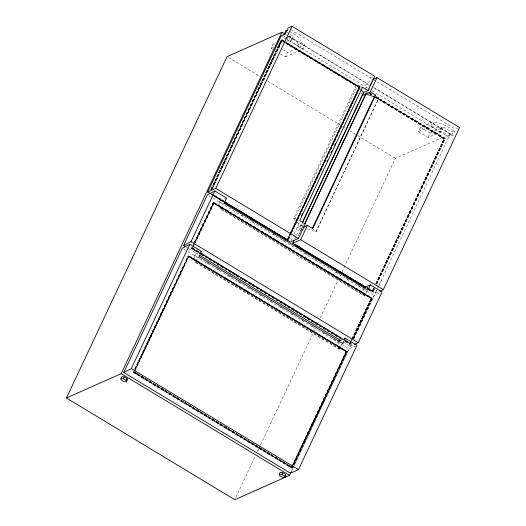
<?xml version="1.0" encoding="UTF-8"?>
<svg xmlns="http://www.w3.org/2000/svg" width="526" height="526" viewBox="0 0 526 526"><rect width="100%" height="100%" fill="white"/><g stroke="black" fill="none" stroke-linecap="round" stroke-linejoin="round"><path stroke-width="0.39" stroke-dasharray="2.63 1.97" d="M290.372 34.486L293.074 36.399L290.391 41.501L291.016 41.186L290.608 40.324L285.809 37.293M303.061 227.285L315.942 231.946L378.878 97.895L376.241 96.245M315.942 231.946L378.878 97.895M288.767 36.432C291.726 38.885 299.084 41.028 297.894 46.038L300.228 40.824L300.044 39.233L296.618 35.735L290.142 31.645M291.016 41.186L293.061 36.754M294.691 238.988L296.046 236.102M296.388 235.385L301.878 223.714L300.826 225.93L293.705 218.507L356.49 85.081L357.7 85.1L361.829 87.507M365.143 89.229L366.122 87.152L369.758 85.534M367.983 288.748L375.268 293.225L377.977 287.459M378.312 286.742L382.034 278.813M272.843 49.299L270.962 48.162L273.027 43.789L275.223 42.816M210.735 189.682L281.029 40.298L284.711 42.323M210.926 189.597L281.219 40.213M211.117 189.511L281.41 40.127L285.204 42.1M211.419 189.373L281.712 39.996M211.406 189.538L281.903 39.91L284.224 41.074M211.932 188.742L281.403 40.791L284.908 42.908M212.182 188.453L282.127 39.812M212.241 188.604L281.897 40.574L284.895 42.185M212.432 188.518L282.087 40.489M286.315 41.344L288.511 40.37L290.576 35.992L292.456 37.129M134.906 368.673L188.019 256.116L346.318 351.762L291.457 468.041L133.157 372.388L134.393 370.074M200.288 253.933L191.418 248.574L192.108 247.102M194.541 241.94L213.115 202.786L371.415 298.433L352.663 338.277M134.741 369.331L188.019 256.116M191.418 248.574L192.299 247.016M194.732 241.855L213.115 202.786M293.186 465.503L291.831 467.87L133.532 372.224L134.584 369.988M134.932 369.245L188.518 255.892L346.818 351.546L293.541 464.76M200.662 253.769L191.799 248.41L194.225 243.249M194.574 242.512L213.609 202.563L371.908 298.216L353.176 338.027M133.532 372.224L188.518 255.892M213.609 202.563L192.102 248.272L341.768 338.705M134.406 371.33L188.933 255.708L347.232 351.361L293.955 464.576M193.016 246.786L194.028 244.505M194.403 243.834L214.029 202.379L372.323 298.032L353.242 338.58M134.603 371.159L188.933 255.708M194.949 242.927L214.029 202.379M134.715 371.192L188.887 256.386L346.483 351.611L292.535 466.384M195.054 242.959L213.983 203.056L371.573 298.281L352.854 338.192M135.603 369.627L188.887 256.386M193.167 247.299L194.206 245.09M194.554 244.353L213.983 203.056M280.345 53.83L285.394 56.88L287.459 52.508L305.008 44.717L299.958 41.666M285.394 56.88L302.943 49.089L305.008 44.717M293.705 218.507L294.915 218.527L357.7 85.1M287.084 239.869L289.78 234.142M290.115 233.426L358.956 87.454L290.983 231.907M287.946 238.35L290.641 232.624M287.584 239.646L290.536 233.176M290.885 232.446L359.265 87.316M287.959 238.975L290.036 234.563M290.378 233.827L359.291 87.388L285.401 42.691M288.149 238.889L359.449 87.237L285.592 42.606M287.761 240.224L290.188 235.076M290.53 234.346L359.784 87.171L285.901 42.521M288.301 239.402L291.069 233.524M291.411 232.788L360.205 86.987L284.921 41.495M288.524 239.304L291.292 233.426M291.641 232.689L360.205 86.987M291.082 240.507L293.797 234.747M294.133 234.024L299.978 221.61M286.078 38.786L363.9 85.804L368.055 83.956L370.863 77.999L374.091 76.559M298.255 235.95L300.326 231.539M300.675 230.809L301.72 228.58M302.069 227.843L303.811 224.135M299.478 233.662L300.517 231.46M300.865 230.723L301.911 228.494M235.799 497.471L255.005 456.66M257.451 451.466L260.245 445.529M260.594 444.786L315.416 328.277M317.165 324.562L318.914 320.853M320.308 317.888L340.559 274.842M341.959 271.876L395.388 158.333L450.171 134.005L373.723 87.809M441.445 127.16L442.307 127.68L440.242 132.052L428.059 137.464L418.413 131.638L420.478 127.266L432.661 121.848L433.95 122.624C441.196 122.374 447.935 126.562 453.465 130.718L451.413 135.524C446.896 136.97 443.753 130.54 439.388 131.533L441.445 127.16C445.765 126.299 448.671 132 453.11 131.52L453.517 131.211M418.413 131.638L430.597 126.227L432.661 121.848M433.95 122.624L431.885 127.003C439.131 126.74 445.877 130.928 451.407 135.09L451.413 135.524M428.059 137.464L430.117 133.091L442.307 127.68M373.868 287.709L372.184 291.286L373.723 288.34M375.551 284.125L444.056 138.877L375.742 284.047M368.693 289.846L372.178 291.95L373.907 288.274M375.985 283.862L444.2 138.89L444.884 138.588L375.886 96.896M372.178 291.95L374.098 288.189M376.051 283.909L444.358 138.739M372.678 291.069L374.216 288.116M376.241 283.823L444.549 138.654L375.912 97.178M369.765 290.096L372.553 291.779L374.288 288.103M376.36 283.698L444.582 138.726L374.887 96.613M372.553 291.779L374.249 288.702M376.32 284.296L444.884 138.588M369.568 289.458L373.052 291.562L374.433 288.623M376.511 284.211L445.298 138.404L376.307 96.712M373.052 291.562L374.663 288.518M376.734 284.112L445.298 138.404M345.792 351.914L291.463 467.377L345.983 351.828L188.393 256.609M350.421 342.084L351.46 339.868M351.809 339.125L371.08 298.505L351.302 340.526M349.724 343.563L350.954 341.262M291.457 468.041L346.483 351.611M345.069 341.42L349.718 344.228L350.408 342.761M350.75 342.031L351.789 339.829M352.131 339.092L371.382 298.367M349.718 344.228L350.592 342.676M345.444 341.249L350.092 344.063L350.783 342.59M350.092 344.063L351.092 342.452M134.031 372L292.331 467.653L293.376 465.425M293.732 464.682L347.232 351.361M353.018 338.678L372.323 298.032M290.451 473.183L348.929 348.916L356.24 345.654M343.281 342.091L350.178 346.259L351.559 343.32M353.63 338.922L374.019 295.586L379.871 292.975M291.286 471.658L351.697 343.274M353.788 338.823L376.84 289.846M378.93 285.388L450.171 134.005M372.132 90.788L448.731 137.069L452.886 135.221L455.694 129.258L457.633 128.397M367.214 290.483L364.36 295.967L220.611 209.111L223.465 203.621M341.762 344.55L339.263 349.297L195.514 262.441L198.368 256.951M299.432 228.902L301.615 227.929M280.338 40.541L285.46 38.267M286.19 37.944L290.576 35.992M270.962 48.162L273.158 47.189M278.274 44.914L282.659 42.968M359.784 87.171L359.1 87.474L281.029 40.298M360.704 93.799L362.158 93.155M366.681 92.122L368.47 93.404M213.49 203.279L370.889 298.584M220.611 209.111L219.059 201.419L225.917 198.368M191.799 248.41L192.818 248.035L201.333 253.184M195.514 262.441L193.963 254.748L201.504 251.395M133.867 372.158L291.647 467.298M375.268 293.225L378.917 291.601M371.908 298.216L371.224 298.518L212.925 202.872M350.217 343.346L344.938 339.954M350.178 346.259L353.827 344.635M346.318 351.762L187.828 256.195M346.818 351.546L188.209 256.03M291.956 467.16L289.412 465.425M292.331 467.653L134.906 372.296M297.183 227.541L305.231 223.984M285.44 34.808L286.538 35.143M375.695 97.422L378.727 98.52M294.915 218.527L299.044 220.933M290.95 29.712L370.863 77.999M373.085 79.341L455.694 129.258M288.84 36.097L368.055 83.956M373.618 87.316L452.886 135.221M287.459 35.683L369.515 85.265M281.186 35.834L285.381 38.365M366.122 87.152L367.457 87.96M368.121 88.361L370.12 89.571M288.511 40.37L302.943 49.089M430.597 126.227L440.242 132.052M281.903 39.91L285.394 42.021M286.091 42.442L359.975 87.086M369.982 93.128L372.007 94.351M376.077 96.817L445.075 138.502M369.791 93.214L371.816 94.437M369.811 93.496L371.836 94.719M281.41 40.127L284.895 42.238M285.598 42.659L359.482 87.303M369.489 93.352L371.514 94.575M369.298 93.437L371.645 94.805M375.393 97.119L444.391 138.811M369.318 93.713L370.666 94.529M374.505 96.784L444.2 138.89M285.611 43.336L358.765 87.54M375.222 97.488L443.865 138.963M420.478 127.266L430.117 133.091M273.027 43.789L274.283 44.546M277.636 46.571L280.365 48.221M282.409 49.457L287.459 52.508M275.571 50.943L279.661 53.415M228.468 57.472L260.028 76.546M262.829 78.236L267.037 80.78M267.741 81.208L345.589 128.245M349.797 130.79L356.812 135.024M357.516 135.452L395.388 158.333M214.615 195.356L224.431 201.287M366.569 287.176L368.667 288.445M369.37 288.866L372.868 290.983M214.292 195.396L224.24 201.373M367.076 287.683L373.276 291.463M211.274 193.811L223.839 201.399M366.78 287.768L368.871 289.09M211.09 193.897L212.484 194.738M213.181 195.159L223.649 201.484M366.589 287.853L368.68 289.116M369.377 289.537L372.862 291.647M211.123 193.969L223.78 201.688M214.273 196.139L223.34 201.622M366.984 288.412L369.068 289.675M211.288 194.535L223.852 202.122M368.884 289.76L372.369 291.864M212.497 195.462L223.662 202.208M219.059 201.419L223.267 203.963M241.493 214.976L243.597 216.245M251.31 220.907L254.117 222.603M273.053 234.044L275.151 235.313M282.87 239.974L285.671 241.671M304.607 253.111L306.711 254.38M314.423 259.042L317.224 260.738M336.16 272.179L338.264 273.448M345.977 278.109L348.777 279.799M357.897 285.309L360.001 286.585M208.776 195.718L212.274 197.829M212.971 198.256L374.019 295.586M213.799 202.477L372.099 298.13M213.306 202.701L371.606 298.354M220.986 208.809L364.735 295.671M202.037 253.604L344.254 339.546M192.516 248.088L342.702 338.803M345.431 340.453L350.816 343.741L345.28 340.631M192.292 248.187L199.058 252.276M201.866 253.973L341.959 338.619M192.319 248.259L199.433 252.559M200.136 252.98L341.709 338.527M345.128 340.592L349.915 343.485M344.938 340.677L350.401 343.925M201.366 254.19L340.795 338.442M191.609 248.496L200.478 253.854M201.175 254.275L340.605 338.527M345.253 341.335L349.902 344.142M200.985 254.36L340.414 338.613M186.329 247.246L188.426 248.515M189.123 248.936L198.223 254.433M193.963 254.748L199.571 258.135M206.586 262.375L209.387 264.072M217.1 268.727L219.204 270.002M228.323 275.506L231.124 277.202M238.14 281.443L240.941 283.133M248.653 287.794L250.757 289.07M259.877 294.573L262.678 296.269M269.693 300.51L272.494 302.2M280.213 306.862L282.317 308.131M291.43 313.641L294.238 315.337M301.247 319.571L304.054 321.268M311.767 325.929L313.871 327.198M322.984 332.708L325.791 334.404M333.504 339.066L335.608 340.335M183.679 249.048L187.177 251.158M187.874 251.586L348.929 348.916M188.709 255.807L347.002 351.46M195.896 262.139L339.638 349.001M135.136 372.204L136.878 373.256M137.464 373.605L281.206 460.467M281.89 460.881L286.677 463.768M133.841 372.086L292.14 467.739M133.341 372.309L291.641 467.956M287.111 32.507L289.063 33.697M312.135 228.843L316.093 231.322M284.204 36.044L285.125 36.873M356.49 85.081L360.323 89.078M362.802 288.274L364.36 295.967M337.712 341.604L339.263 349.297"/><path stroke-width="0.79" d="M284.093 34.834L285.914 30.495L287.492 30.436M185.632 246.825L183.535 245.557L207.382 194.87L214.897 190.997L226.601 198.065L224.122 203.332L367.865 290.188L370.35 284.921L382.06 291.996L358.213 342.689L354.557 344.313M365.498 287.321L292.66 243.308L294.014 240.428M363.841 92.004L302.226 222.971L363.611 92.504L368.016 90.557L374.736 76.277L292.029 26.3L288.156 28.023L285.348 33.986L281.186 35.834L207.704 191.977L210.499 193.667M290.931 472.401L289.537 475.366L234.754 499.7L66.427 397.991L227.061 56.624L281.844 32.29L284.651 33.986M66.427 397.991L121.21 373.657L281.844 32.29M120.895 378.47L121.762 376.616L124.333 376.938L127.128 378.621L127.345 379.989L126.47 381.837L123.899 381.521L121.111 379.831L120.895 378.47L123.465 378.786L126.253 380.476L126.47 381.837M123.807 372.48L182.285 248.2L189.807 244.327L201.504 251.395L199.025 256.662L342.774 343.517L345.253 338.251L356.97 345.326L298.485 469.613L290.451 473.183L123.807 372.48L131.322 368.601L189.807 244.327M123.465 378.786L124.333 376.938M207.704 191.977L215.739 188.407L292.029 26.3M183.535 245.557L191.05 241.677L214.897 190.997M126.253 380.476L127.128 378.621M301.49 215.745L302.535 213.517M326.948 161.633L327.652 160.147M331.137 152.737L331.834 151.251M334.628 145.327L335.673 143.098M368.016 90.557L362.486 87.217L299.702 220.644L305.231 223.984L298.459 238.383L290.405 241.947L224.477 202.109M304.81 223.576L365.84 93.858L374.939 97.152M304.909 223.642L365.886 94.055M370.284 85.297L373.085 79.341L376.964 77.618L459.573 127.535L383.296 289.655L379.647 291.272M292.66 243.308L300.675 239.725L307.454 225.325L312.792 228.554L375.577 95.127L370.238 91.899L362.21 95.469M370.238 91.899L376.964 77.618M312.135 228.843L374.92 95.416L375.577 95.127M279.352 474.215L280.22 472.368L282.797 472.683L285.585 474.373L285.802 475.734L284.934 477.588L282.363 477.266L279.569 475.583L279.352 474.215L281.923 474.537L284.717 476.221L284.934 477.588M281.923 474.537L282.797 472.683M284.717 476.221L285.585 474.373M295.198 244.281L301.332 248.226M303.061 227.285L307.454 225.325M361.829 87.507L362.486 87.217M363.492 287.972L370.35 284.921M338.396 341.302L345.253 338.251M342.117 343.813L342.774 343.517M215.739 188.407L298.459 238.383M300.675 239.725L383.296 289.655M225.457 202.142L226.857 202.983M238.719 210.157L240.809 211.419M242.907 212.682L244.301 213.53M246.392 214.792L247.785 215.634M249.186 216.475L251.277 217.744M274.302 231.657L275.703 232.499M296.993 245.366L298.183 246.089M299.537 246.904L300.885 247.72M225.233 202.24L276.176 233.025M276.531 233.294L279.661 235.129M279.99 235.378L284.868 238.278M285.23 238.548L286.723 239.396M301.687 248.489L303.035 249.304M304.436 250.152L307.539 251.974M307.94 252.27L314.509 256.188M314.942 256.497L317.993 258.292M318.44 258.614L331.932 266.715M333.149 267.504L342.387 273.033M343.656 273.849L352.841 279.345M354.235 280.194L363.966 286.124M225.043 202.326L287.761 240.224L224.037 202.043M365.195 287.012L294.481 244.603L365.59 287.571M224.549 202.549L228.731 205.074M250.369 218.145L253.854 220.256M262.928 225.739L264.322 226.581M274.092 232.485L276.183 233.748M299.301 247.713L301.326 248.936M308.249 253.124L309.643 253.966M318.703 259.436L320.097 260.285M321.491 261.126L327.067 264.493M336.127 269.969L337.521 270.811M346.581 276.281L352.157 279.654M353.551 280.496L354.945 281.338M364.005 286.815L365.399 287.656M225.056 203.056L227.85 204.739M250.179 218.231L251.573 219.072M299.11 247.799L301.135 249.022M323.391 262.474L324.785 263.316M191.05 241.677L358.213 342.689M199.624 255.281L340.526 340.427M131.322 368.601L298.485 469.613M121.21 373.657L289.537 475.366M360.875 89.65L363.611 92.504"/></g></svg>
